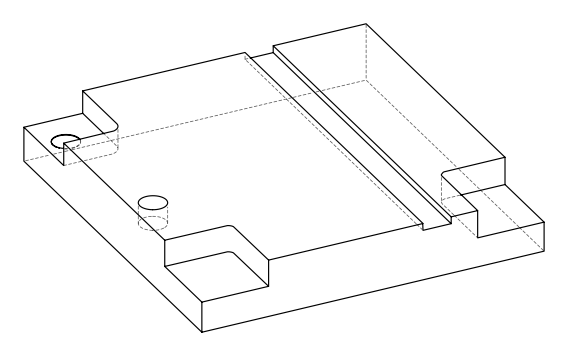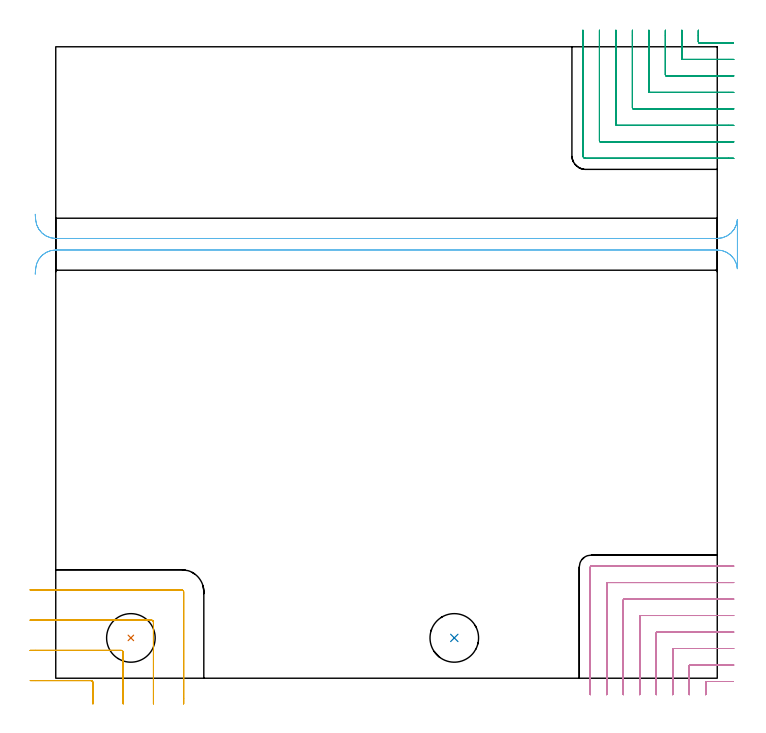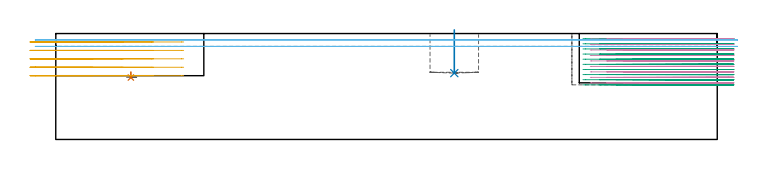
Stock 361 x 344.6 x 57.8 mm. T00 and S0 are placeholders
(PLAN: 6 operations, 2 tool changes, 37.8 min)
(1 INDEXABLE_INSERT_DRILL_BLIND_HOLE_FROM_SOLID | STEP1POCKET | NXT0302_024 | 0.02 min | 13055 mm3)
(2 INDEXABLE_INSERT_DRILL_BLIND_HOLE_FROM_SOLID_1 | STEP1POCKET_1 | NXT0302_024 | 0.1 min | 11734 mm3)
(3 MILL_CORNER_NOTCH_RECTANGULAR | CORNER_NOTCH_RECTANGULAR | NXT0201_011 | Follow Part, ap 3, ae 75% | 16.1 min | 148221 mm3)
(4 MILL_CORNER_NOTCH_RECTANGULAR_1 | CORNER_NOTCH_RECTANGULAR_1 | NXT0201_011 | Follow Part, ap 3, ae 75% | 13.94 min | 135876 mm3)
(5 MILL_CORNER_NOTCH_RECTANGULAR_2 | CORNER_NOTCH_RECTANGULAR_2 | UGT0201_105 | Follow Part, ap 5.5, ae 75% | 4.31 min | 96631 mm3)
(6 MILL_RECTANGULAR_SLOT | SLOT_RECTANGULAR | UGT0201_105 | Follow Part, ap 5.5, ae 75% | 3.31 min | 71520 mm3)
(TOOL NXT0302_024 | Index. Insert Drill 26.5mm [880-D2650L32-03] | D26.5 PA176 FL80 Z2)
(TOOL NXT0201_011 | ENDMILL 12mm [2P460-1200-NA 1630] | D12 FL38 Z6)
(TOOL UGT0201_105 | End Mill 22 mm | D22 FL25 Z2)
(OP 1 INDEXABLE_INSERT_DRILL_BLIND_HOLE_FROM_SOLID)
G17 G21 G94 G90
T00 M6
G54
G17 G0 G90 X41. Y22. S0 M3
G43 Z67.8 H1
G94 G81 G98 Z33.8 F250. R36.8
G80
M5
M2
(OP 2 INDEXABLE_INSERT_DRILL_BLIND_HOLE_FROM_SOLID_1)
G17 G21 G94 G90
T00 M6
G54
G17 G0 G90 X217.5 Y22. S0 M3
G43 Z67.8 H1
G94 G81 G98 Z36.2 F250. R59.8
G80
M5
M2
(OP 3 MILL_CORNER_NOTCH_RECTANGULAR)
G17 G21 G94 G90
T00 M6
G54
G17 G0 G90 X350.7 Y353.6 S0 M3
G43 Z67.8 H1
Z55.
G94 G1 Y350.6 F250.
Y347.295 F500.
G3 X351.295 Y346.7 R0.6
G1 X366.621
X369.621 F250.
G0 Z67.8
X341.7 Y353.6
Z55.
G1 Y350.6
Y338.295 F500.
G3 X342.295 Y337.7 R0.6
G1 X367.
X370. F250.
G0 Z67.8
X332.7 Y353.6
Z55.
G1 Y350.6
Y329.296 F500.
G3 X333.296 Y328.7 R0.6
G1 X367.
X370. F250.
G0 Z67.8
X323.7 Y353.6
Z55.
G1 Y350.6
Y320.296 F500.
G3 X324.296 Y319.7 R0.6
G1 X367.
X370. F250.
G0 Z67.8
X314.7 Y353.6
Z55.
G1 Y350.6
Y311.296 F500.
G3 X315.296 Y310.7 R0.6
G1 X367.
X370. F250.
G0 Z67.8
X305.7 Y353.6
Z55.
G1 Y350.6
Y302.296 F500.
G3 X306.296 Y301.7 R0.6
G1 X367.
X370. F250.
G0 Z67.8
X296.7 Y353.6
Z55.
G1 Y350.6
Y293.297 F500.
G3 X297.297 Y292.7 R0.6
G1 X367.
X370. F250.
G0 Z67.8
X287.7 Y353.6
Z55.
G1 Y350.6
Y285.2 F500.
G3 X289.2 Y283.7 R1.5
G1 X367.
X370. F250.
G0 Z67.8
X350.7 Y353.6
Z52.2
G1 Y350.6
Y347.295 F500.
G3 X351.295 Y346.7 R0.6
G1 X366.621
X369.621 F250.
G0 Z67.8
X341.7 Y353.6
Z52.2
G1 Y350.6
Y338.295 F500.
G3 X342.295 Y337.7 R0.6
G1 X367.
X370. F250.
G0 Z67.8
X332.7 Y353.6
Z52.2
G1 Y350.6
Y329.296 F500.
G3 X333.296 Y328.7 R0.6
G1 X367.
X370. F250.
G0 Z67.8
X323.7 Y353.6
Z52.2
G1 Y350.6
Y320.296 F500.
G3 X324.296 Y319.7 R0.6
G1 X367.
X370. F250.
G0 Z67.8
X314.7 Y353.6
Z52.2
G1 Y350.6
Y311.296 F500.
G3 X315.296 Y310.7 R0.6
G1 X367.
X370. F250.
G0 Z67.8
X305.7 Y353.6
Z52.2
G1 Y350.6
Y302.296 F500.
G3 X306.296 Y301.7 R0.6
G1 X367.
X370. F250.
G0 Z67.8
X296.7 Y353.6
Z52.2
G1 Y350.6
Y293.297 F500.
G3 X297.297 Y292.7 R0.6
G1 X367.
X370. F250.
G0 Z67.8
X287.7 Y353.6
Z52.2
G1 Y350.6
Y285.2 F500.
G3 X289.2 Y283.7 R1.5
G1 X367.
X370. F250.
G0 Z67.8
X350.7 Y353.6
Z49.4
G1 Y350.6
Y347.295 F500.
G3 X351.295 Y346.7 R0.6
G1 X366.621
X369.621 F250.
G0 Z67.8
X341.7 Y353.6
Z49.4
G1 Y350.6
Y338.295 F500.
G3 X342.295 Y337.7 R0.6
G1 X367.
X370. F250.
G0 Z67.8
X332.7 Y353.6
Z49.4
G1 Y350.6
Y329.296 F500.
G3 X333.296 Y328.7 R0.6
G1 X367.
X370. F250.
G0 Z67.8
X323.7 Y353.6
Z49.4
G1 Y350.6
Y320.296 F500.
G3 X324.296 Y319.7 R0.6
G1 X367.
X370. F250.
G0 Z67.8
X314.7 Y353.6
Z49.4
G1 Y350.6
Y311.296 F500.
G3 X315.296 Y310.7 R0.6
G1 X367.
X370. F250.
G0 Z67.8
X305.7 Y353.6
Z49.4
G1 Y350.6
Y302.296 F500.
G3 X306.296 Y301.7 R0.6
G1 X367.
X370. F250.
G0 Z67.8
X296.7 Y353.6
Z49.4
G1 Y350.6
Y293.297 F500.
G3 X297.297 Y292.7 R0.6
G1 X367.
X370. F250.
G0 Z67.8
X287.7 Y353.6
Z49.4
G1 Y350.6
Y285.2 F500.
G3 X289.2 Y283.7 R1.5
G1 X367.
X370. F250.
G0 Z67.8
X350.7 Y353.6
Z46.6
G1 Y350.6
Y347.295 F500.
G3 X351.295 Y346.7 R0.6
G1 X366.621
X369.621 F250.
G0 Z67.8
X341.7 Y353.6
Z46.6
G1 Y350.6
Y338.295 F500.
G3 X342.295 Y337.7 R0.6
G1 X367.
X370. F250.
G0 Z67.8
X332.7 Y353.6
Z46.6
G1 Y350.6
Y329.296 F500.
G3 X333.296 Y328.7 R0.6
G1 X367.
X370. F250.
G0 Z67.8
X323.7 Y353.6
Z46.6
G1 Y350.6
Y320.296 F500.
G3 X324.296 Y319.7 R0.6
G1 X367.
X370. F250.
G0 Z67.8
X314.7 Y353.6
Z46.6
G1 Y350.6
Y311.296 F500.
G3 X315.296 Y310.7 R0.6
G1 X367.
X370. F250.
G0 Z67.8
X305.7 Y353.6
Z46.6
G1 Y350.6
Y302.296 F500.
G3 X306.296 Y301.7 R0.6
G1 X367.
X370. F250.
G0 Z67.8
X296.7 Y353.6
Z46.6
G1 Y350.6
Y293.297 F500.
G3 X297.297 Y292.7 R0.6
G1 X367.
X370. F250.
G0 Z67.8
X287.7 Y353.6
Z46.6
G1 Y350.6
Y285.2 F500.
G3 X289.2 Y283.7 R1.5
G1 X367.
X370. F250.
G0 Z67.8
X350.7 Y353.6
Z43.8
G1 Y350.6
Y347.295 F500.
G3 X351.295 Y346.7 R0.6
G1 X366.621
X369.621 F250.
G0 Z67.8
X341.7 Y353.6
Z43.8
G1 Y350.6
Y338.295 F500.
G3 X342.295 Y337.7 R0.6
G1 X367.
X370. F250.
G0 Z67.8
X332.7 Y353.6
Z43.8
G1 Y350.6
Y329.296 F500.
G3 X333.296 Y328.7 R0.6
G1 X367.
X370. F250.
G0 Z67.8
X323.7 Y353.6
Z43.8
G1 Y350.6
Y320.296 F500.
G3 X324.296 Y319.7 R0.6
G1 X367.
X370. F250.
G0 Z67.8
X314.7 Y353.6
Z43.8
G1 Y350.6
Y311.296 F500.
G3 X315.296 Y310.7 R0.6
G1 X367.
X370. F250.
G0 Z67.8
X305.7 Y353.6
Z43.8
G1 Y350.6
Y302.296 F500.
G3 X306.296 Y301.7 R0.6
G1 X367.
X370. F250.
G0 Z67.8
X296.7 Y353.6
Z43.8
G1 Y350.6
Y293.297 F500.
G3 X297.297 Y292.7 R0.6
G1 X367.
X370. F250.
G0 Z67.8
X287.7 Y353.6
Z43.8
G1 Y350.6
Y285.2 F500.
G3 X289.2 Y283.7 R1.5
G1 X367.
X370. F250.
G0 Z67.8
X350.7 Y353.6
Z41.
G1 Y350.6
Y347.295 F500.
G3 X351.295 Y346.7 R0.6
G1 X366.621
X369.621 F250.
G0 Z67.8
X341.7 Y353.6
Z41.
G1 Y350.6
Y338.295 F500.
G3 X342.295 Y337.7 R0.6
G1 X367.
X370. F250.
G0 Z67.8
X332.7 Y353.6
Z41.
G1 Y350.6
Y329.296 F500.
G3 X333.296 Y328.7 R0.6
G1 X367.
X370. F250.
G0 Z67.8
X323.7 Y353.6
Z41.
G1 Y350.6
Y320.296 F500.
G3 X324.296 Y319.7 R0.6
G1 X367.
X370. F250.
G0 Z67.8
X314.7 Y353.6
Z41.
G1 Y350.6
Y311.296 F500.
G3 X315.296 Y310.7 R0.6
G1 X367.
X370. F250.
G0 Z67.8
X305.7 Y353.6
Z41.
G1 Y350.6
Y302.296 F500.
G3 X306.296 Y301.7 R0.6
G1 X367.
X370. F250.
G0 Z67.8
X296.7 Y353.6
Z41.
G1 Y350.6
Y293.297 F500.
G3 X297.297 Y292.7 R0.6
G1 X367.
X370. F250.
G0 Z67.8
X287.7 Y353.6
Z41.
G1 Y350.6
Y285.2 F500.
G3 X289.2 Y283.7 R1.5
G1 X367.
X370. F250.
G0 Z67.8
X350.7 Y353.6
Z38.2
G1 Y350.6
Y347.295 F500.
G3 X351.295 Y346.7 R0.6
G1 X366.621
X369.621 F250.
G0 Z67.8
X341.7 Y353.6
Z38.2
G1 Y350.6
Y338.295 F500.
G3 X342.295 Y337.7 R0.6
G1 X367.
X370. F250.
G0 Z67.8
X332.7 Y353.6
Z38.2
G1 Y350.6
Y329.296 F500.
G3 X333.296 Y328.7 R0.6
G1 X367.
X370. F250.
G0 Z67.8
X323.7 Y353.6
Z38.2
G1 Y350.6
Y320.296 F500.
G3 X324.296 Y319.7 R0.6
G1 X367.
X370. F250.
G0 Z67.8
X314.7 Y353.6
Z38.2
G1 Y350.6
Y311.296 F500.
G3 X315.296 Y310.7 R0.6
G1 X367.
X370. F250.
G0 Z67.8
X305.7 Y353.6
Z38.2
G1 Y350.6
Y302.296 F500.
G3 X306.296 Y301.7 R0.6
G1 X367.
X370. F250.
G0 Z67.8
X296.7 Y353.6
Z38.2
G1 Y350.6
Y293.297 F500.
G3 X297.297 Y292.7 R0.6
G1 X367.
X370. F250.
G0 Z67.8
X287.7 Y353.6
Z38.2
G1 Y350.6
Y285.2 F500.
G3 X289.2 Y283.7 R1.5
G1 X367.
X370. F250.
G0 Z67.8
X350.7 Y353.6
Z35.4
G1 Y350.6
Y347.295 F500.
G3 X351.295 Y346.7 R0.6
G1 X366.621
X369.621 F250.
G0 Z67.8
X341.7 Y353.6
Z35.4
G1 Y350.6
Y338.295 F500.
G3 X342.295 Y337.7 R0.6
G1 X367.
X370. F250.
G0 Z67.8
X332.7 Y353.6
Z35.4
G1 Y350.6
Y329.296 F500.
G3 X333.296 Y328.7 R0.6
G1 X367.
X370. F250.
G0 Z67.8
X323.7 Y353.6
Z35.4
G1 Y350.6
Y320.296 F500.
G3 X324.296 Y319.7 R0.6
G1 X367.
X370. F250.
G0 Z67.8
X314.7 Y353.6
Z35.4
G1 Y350.6
Y311.296 F500.
G3 X315.296 Y310.7 R0.6
G1 X367.
X370. F250.
G0 Z67.8
X305.7 Y353.6
Z35.4
G1 Y350.6
Y302.296 F500.
G3 X306.296 Y301.7 R0.6
G1 X367.
X370. F250.
G0 Z67.8
X296.7 Y353.6
Z35.4
G1 Y350.6
Y293.297 F500.
G3 X297.297 Y292.7 R0.6
G1 X367.
X370. F250.
G0 Z67.8
X287.7 Y353.6
Z35.4
G1 Y350.6
Y285.2 F500.
G3 X289.2 Y283.7 R1.5
G1 X367.
X370. F250.
G0 Z67.8
X350.7 Y353.6
Z32.6
G1 Y350.6
Y347.295 F500.
G3 X351.295 Y346.7 R0.6
G1 X366.621
X369.621 F250.
G0 Z67.8
X341.7 Y353.6
Z32.6
G1 Y350.6
Y338.295 F500.
G3 X342.295 Y337.7 R0.6
G1 X367.
X370. F250.
G0 Z67.8
X332.7 Y353.6
Z32.6
G1 Y350.6
Y329.296 F500.
G3 X333.296 Y328.7 R0.6
G1 X367.
X370. F250.
G0 Z67.8
X323.7 Y353.6
Z32.6
G1 Y350.6
Y320.296 F500.
G3 X324.296 Y319.7 R0.6
G1 X367.
X370. F250.
G0 Z67.8
X314.7 Y353.6
Z32.6
G1 Y350.6
Y311.296 F500.
G3 X315.296 Y310.7 R0.6
G1 X367.
X370. F250.
G0 Z67.8
X305.7 Y353.6
Z32.6
G1 Y350.6
Y302.296 F500.
G3 X306.296 Y301.7 R0.6
G1 X367.
X370. F250.
G0 Z67.8
X296.7 Y353.6
Z32.6
G1 Y350.6
Y293.297 F500.
G3 X297.297 Y292.7 R0.6
G1 X367.
X370. F250.
G0 Z67.8
X287.7 Y353.6
Z32.6
G1 Y350.6
Y285.2 F500.
G3 X289.2 Y283.7 R1.5
G1 X367.
X370. F250.
G0 Z67.8
X350.7 Y353.6
Z29.8
G1 Y350.6
Y347.295 F500.
G3 X351.295 Y346.7 R0.6
G1 X366.621
X369.621 F250.
G0 Z67.8
X341.7 Y353.6
Z29.8
G1 Y350.6
Y338.295 F500.
G3 X342.295 Y337.7 R0.6
G1 X367.
X370. F250.
G0 Z67.8
X332.7 Y353.6
Z29.8
G1 Y350.6
Y329.296 F500.
G3 X333.296 Y328.7 R0.6
G1 X367.
X370. F250.
G0 Z67.8
X323.7 Y353.6
Z29.8
G1 Y350.6
Y320.296 F500.
G3 X324.296 Y319.7 R0.6
G1 X367.
X370. F250.
G0 Z67.8
X314.7 Y353.6
Z29.8
G1 Y350.6
Y311.296 F500.
G3 X315.296 Y310.7 R0.6
G1 X367.
X370. F250.
G0 Z67.8
X305.7 Y353.6
Z29.8
G1 Y350.6
Y302.296 F500.
G3 X306.296 Y301.7 R0.6
G1 X367.
X370. F250.
G0 Z67.8
X296.7 Y353.6
Z29.8
G1 Y350.6
Y293.297 F500.
G3 X297.297 Y292.7 R0.6
G1 X367.
X370. F250.
G0 Z67.8
X287.7 Y353.6
Z29.8
G1 Y350.6
Y285.2 F500.
G3 X289.2 Y283.7 R1.5
G1 X367.
X370. F250.
G0 Z67.8
M5
M2
(OP 4 MILL_CORNER_NOTCH_RECTANGULAR_1)
G17 G21 G94 G90
T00 M6
G54
G17 G0 G90 X369.724 Y-1.8 S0 M3
G43 Z67.8 H1
Z54.811
G94 G1 X366.724 F250.
X355.295 F500.
G3 X354.7 Y-2.395 R0.6
G1 Y-6.
Y-9. F250.
G0 Z67.8
X370. Y7.2
Z54.811
G1 X367.
X346.295 F500.
G3 X345.7 Y6.605 R0.6
G1 Y-6.
Y-9. F250.
G0 Z67.8
X370. Y16.2
Z54.811
G1 X367.
X337.296 F500.
G3 X336.7 Y15.604 R0.6
G1 Y-6.
Y-9. F250.
G0 Z67.8
X370. Y25.2
Z54.811
G1 X367.
X328.296 F500.
G3 X327.7 Y24.604 R0.6
G1 Y-6.
Y-9. F250.
G0 Z67.8
X370. Y34.2
Z54.811
G1 X367.
X319.296 F500.
G3 X318.7 Y33.604 R0.6
G1 Y-6.
Y-9. F250.
G0 Z67.8
X370. Y43.2
Z54.811
G1 X367.
X310.296 F500.
G3 X309.7 Y42.604 R0.6
G1 Y-6.
Y-9. F250.
G0 Z67.8
X370. Y52.2
Z54.811
G1 X367.
X301.296 F500.
G3 X300.7 Y51.604 R0.6
G1 Y-6.
Y-9. F250.
G0 Z67.8
X370. Y61.2
Z54.811
G1 X367.
X292.297 F500.
G3 X291.7 Y60.603 R0.6
G1 Y-6.
Y-9. F250.
G0 Z67.8
X369.724 Y-1.8
Z51.822
G1 X366.724
X355.295 F500.
G3 X354.7 Y-2.395 R0.6
G1 Y-6.
Y-9. F250.
G0 Z67.8
X370. Y7.2
Z51.822
G1 X367.
X346.295 F500.
G3 X345.7 Y6.605 R0.6
G1 Y-6.
Y-9. F250.
G0 Z67.8
X370. Y16.2
Z51.822
G1 X367.
X337.296 F500.
G3 X336.7 Y15.604 R0.6
G1 Y-6.
Y-9. F250.
G0 Z67.8
X370. Y25.2
Z51.822
G1 X367.
X328.296 F500.
G3 X327.7 Y24.604 R0.6
G1 Y-6.
Y-9. F250.
G0 Z67.8
X370. Y34.2
Z51.822
G1 X367.
X319.296 F500.
G3 X318.7 Y33.604 R0.6
G1 Y-6.
Y-9. F250.
G0 Z67.8
X370. Y43.2
Z51.822
G1 X367.
X310.296 F500.
G3 X309.7 Y42.604 R0.6
G1 Y-6.
Y-9. F250.
G0 Z67.8
X370. Y52.2
Z51.822
G1 X367.
X301.296 F500.
G3 X300.7 Y51.604 R0.6
G1 Y-6.
Y-9. F250.
G0 Z67.8
X370. Y61.2
Z51.822
G1 X367.
X292.297 F500.
G3 X291.7 Y60.603 R0.6
G1 Y-6.
Y-9. F250.
G0 Z67.8
X369.724 Y-1.8
Z48.833
G1 X366.724
X355.295 F500.
G3 X354.7 Y-2.395 R0.6
G1 Y-6.
Y-9. F250.
G0 Z67.8
X370. Y7.2
Z48.833
G1 X367.
X346.295 F500.
G3 X345.7 Y6.605 R0.6
G1 Y-6.
Y-9. F250.
G0 Z67.8
X370. Y16.2
Z48.833
G1 X367.
X337.296 F500.
G3 X336.7 Y15.604 R0.6
G1 Y-6.
Y-9. F250.
G0 Z67.8
X370. Y25.2
Z48.833
G1 X367.
X328.296 F500.
G3 X327.7 Y24.604 R0.6
G1 Y-6.
Y-9. F250.
G0 Z67.8
X370. Y34.2
Z48.833
G1 X367.
X319.296 F500.
G3 X318.7 Y33.604 R0.6
G1 Y-6.
Y-9. F250.
G0 Z67.8
X370. Y43.2
Z48.833
G1 X367.
X310.296 F500.
G3 X309.7 Y42.604 R0.6
G1 Y-6.
Y-9. F250.
G0 Z67.8
X370. Y52.2
Z48.833
G1 X367.
X301.296 F500.
G3 X300.7 Y51.604 R0.6
G1 Y-6.
Y-9. F250.
G0 Z67.8
X370. Y61.2
Z48.833
G1 X367.
X292.297 F500.
G3 X291.7 Y60.603 R0.6
G1 Y-6.
Y-9. F250.
G0 Z67.8
X369.724 Y-1.8
Z45.844
G1 X366.724
X355.295 F500.
G3 X354.7 Y-2.395 R0.6
G1 Y-6.
Y-9. F250.
G0 Z67.8
X370. Y7.2
Z45.844
G1 X367.
X346.295 F500.
G3 X345.7 Y6.605 R0.6
G1 Y-6.
Y-9. F250.
G0 Z67.8
X370. Y16.2
Z45.844
G1 X367.
X337.296 F500.
G3 X336.7 Y15.604 R0.6
G1 Y-6.
Y-9. F250.
G0 Z67.8
X370. Y25.2
Z45.844
G1 X367.
X328.296 F500.
G3 X327.7 Y24.604 R0.6
G1 Y-6.
Y-9. F250.
G0 Z67.8
X370. Y34.2
Z45.844
G1 X367.
X319.296 F500.
G3 X318.7 Y33.604 R0.6
G1 Y-6.
Y-9. F250.
G0 Z67.8
X370. Y43.2
Z45.844
G1 X367.
X310.296 F500.
G3 X309.7 Y42.604 R0.6
G1 Y-6.
Y-9. F250.
G0 Z67.8
X370. Y52.2
Z45.844
G1 X367.
X301.296 F500.
G3 X300.7 Y51.604 R0.6
G1 Y-6.
Y-9. F250.
G0 Z67.8
X370. Y61.2
Z45.844
G1 X367.
X292.297 F500.
G3 X291.7 Y60.603 R0.6
G1 Y-6.
Y-9. F250.
G0 Z67.8
X369.724 Y-1.8
Z42.856
G1 X366.724
X355.295 F500.
G3 X354.7 Y-2.395 R0.6
G1 Y-6.
Y-9. F250.
G0 Z67.8
X370. Y7.2
Z42.856
G1 X367.
X346.295 F500.
G3 X345.7 Y6.605 R0.6
G1 Y-6.
Y-9. F250.
G0 Z67.8
X370. Y16.2
Z42.856
G1 X367.
X337.296 F500.
G3 X336.7 Y15.604 R0.6
G1 Y-6.
Y-9. F250.
G0 Z67.8
X370. Y25.2
Z42.856
G1 X367.
X328.296 F500.
G3 X327.7 Y24.604 R0.6
G1 Y-6.
Y-9. F250.
G0 Z67.8
X370. Y34.2
Z42.856
G1 X367.
X319.296 F500.
G3 X318.7 Y33.604 R0.6
G1 Y-6.
Y-9. F250.
G0 Z67.8
X370. Y43.2
Z42.856
G1 X367.
X310.296 F500.
G3 X309.7 Y42.604 R0.6
G1 Y-6.
Y-9. F250.
G0 Z67.8
X370. Y52.2
Z42.856
G1 X367.
X301.296 F500.
G3 X300.7 Y51.604 R0.6
G1 Y-6.
Y-9. F250.
G0 Z67.8
X370. Y61.2
Z42.856
G1 X367.
X292.297 F500.
G3 X291.7 Y60.603 R0.6
G1 Y-6.
Y-9. F250.
G0 Z67.8
X369.724 Y-1.8
Z39.867
G1 X366.724
X355.295 F500.
G3 X354.7 Y-2.395 R0.6
G1 Y-6.
Y-9. F250.
G0 Z67.8
X370. Y7.2
Z39.867
G1 X367.
X346.295 F500.
G3 X345.7 Y6.605 R0.6
G1 Y-6.
Y-9. F250.
G0 Z67.8
X370. Y16.2
Z39.867
G1 X367.
X337.296 F500.
G3 X336.7 Y15.604 R0.6
G1 Y-6.
Y-9. F250.
G0 Z67.8
X370. Y25.2
Z39.867
G1 X367.
X328.296 F500.
G3 X327.7 Y24.604 R0.6
G1 Y-6.
Y-9. F250.
G0 Z67.8
X370. Y34.2
Z39.867
G1 X367.
X319.296 F500.
G3 X318.7 Y33.604 R0.6
G1 Y-6.
Y-9. F250.
G0 Z67.8
X370. Y43.2
Z39.867
G1 X367.
X310.296 F500.
G3 X309.7 Y42.604 R0.6
G1 Y-6.
Y-9. F250.
G0 Z67.8
X370. Y52.2
Z39.867
G1 X367.
X301.296 F500.
G3 X300.7 Y51.604 R0.6
G1 Y-6.
Y-9. F250.
G0 Z67.8
X370. Y61.2
Z39.867
G1 X367.
X292.297 F500.
G3 X291.7 Y60.603 R0.6
G1 Y-6.
Y-9. F250.
G0 Z67.8
X369.724 Y-1.8
Z36.878
G1 X366.724
X355.295 F500.
G3 X354.7 Y-2.395 R0.6
G1 Y-6.
Y-9. F250.
G0 Z67.8
X370. Y7.2
Z36.878
G1 X367.
X346.295 F500.
G3 X345.7 Y6.605 R0.6
G1 Y-6.
Y-9. F250.
G0 Z67.8
X370. Y16.2
Z36.878
G1 X367.
X337.296 F500.
G3 X336.7 Y15.604 R0.6
G1 Y-6.
Y-9. F250.
G0 Z67.8
X370. Y25.2
Z36.878
G1 X367.
X328.296 F500.
G3 X327.7 Y24.604 R0.6
G1 Y-6.
Y-9. F250.
G0 Z67.8
X370. Y34.2
Z36.878
G1 X367.
X319.296 F500.
G3 X318.7 Y33.604 R0.6
G1 Y-6.
Y-9. F250.
G0 Z67.8
X370. Y43.2
Z36.878
G1 X367.
X310.296 F500.
G3 X309.7 Y42.604 R0.6
G1 Y-6.
Y-9. F250.
G0 Z67.8
X370. Y52.2
Z36.878
G1 X367.
X301.296 F500.
G3 X300.7 Y51.604 R0.6
G1 Y-6.
Y-9. F250.
G0 Z67.8
X370. Y61.2
Z36.878
G1 X367.
X292.297 F500.
G3 X291.7 Y60.603 R0.6
G1 Y-6.
Y-9. F250.
G0 Z67.8
X369.724 Y-1.8
Z33.889
G1 X366.724
X355.295 F500.
G3 X354.7 Y-2.395 R0.6
G1 Y-6.
Y-9. F250.
G0 Z67.8
X370. Y7.2
Z33.889
G1 X367.
X346.295 F500.
G3 X345.7 Y6.605 R0.6
G1 Y-6.
Y-9. F250.
G0 Z67.8
X370. Y16.2
Z33.889
G1 X367.
X337.296 F500.
G3 X336.7 Y15.604 R0.6
G1 Y-6.
Y-9. F250.
G0 Z67.8
X370. Y25.2
Z33.889
G1 X367.
X328.296 F500.
G3 X327.7 Y24.604 R0.6
G1 Y-6.
Y-9. F250.
G0 Z67.8
X370. Y34.2
Z33.889
G1 X367.
X319.296 F500.
G3 X318.7 Y33.604 R0.6
G1 Y-6.
Y-9. F250.
G0 Z67.8
X370. Y43.2
Z33.889
G1 X367.
X310.296 F500.
G3 X309.7 Y42.604 R0.6
G1 Y-6.
Y-9. F250.
G0 Z67.8
X370. Y52.2
Z33.889
G1 X367.
X301.296 F500.
G3 X300.7 Y51.604 R0.6
G1 Y-6.
Y-9. F250.
G0 Z67.8
X370. Y61.2
Z33.889
G1 X367.
X292.297 F500.
G3 X291.7 Y60.603 R0.6
G1 Y-6.
Y-9. F250.
G0 Z67.8
X369.724 Y-1.8
Z30.9
G1 X366.724
X355.295 F500.
G3 X354.7 Y-2.395 R0.6
G1 Y-6.
Y-9. F250.
G0 Z67.8
X370. Y7.2
Z30.9
G1 X367.
X346.295 F500.
G3 X345.7 Y6.605 R0.6
G1 Y-6.
Y-9. F250.
G0 Z67.8
X370. Y16.2
Z30.9
G1 X367.
X337.296 F500.
G3 X336.7 Y15.604 R0.6
G1 Y-6.
Y-9. F250.
G0 Z67.8
X370. Y25.2
Z30.9
G1 X367.
X328.296 F500.
G3 X327.7 Y24.604 R0.6
G1 Y-6.
Y-9. F250.
G0 Z67.8
X370. Y34.2
Z30.9
G1 X367.
X319.296 F500.
G3 X318.7 Y33.604 R0.6
G1 Y-6.
Y-9. F250.
G0 Z67.8
X370. Y43.2
Z30.9
G1 X367.
X310.296 F500.
G3 X309.7 Y42.604 R0.6
G1 Y-6.
Y-9. F250.
G0 Z67.8
X370. Y52.2
Z30.9
G1 X367.
X301.296 F500.
G3 X300.7 Y51.604 R0.6
G1 Y-6.
Y-9. F250.
G0 Z67.8
X370. Y61.2
Z30.9
G1 X367.
X292.297 F500.
G3 X291.7 Y60.603 R0.6
G1 Y-6.
Y-9. F250.
G0 Z67.8
M5
M2
(OP 5 MILL_CORNER_NOTCH_RECTANGULAR_2)
G17 G21 G94 G90
T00 M6
G54
G17 G0 G90 X20.3 Y-14. S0 M3
G43 Z67.8 H0
Z53.2
G94 G1 Y-11. F250.
Y-2.394 F500.
G3 X19.206 Y-1.3 R1.1
G1 X-10.923
X-13.923 F250.
G0 Z67.8
X36.8 Y-14.
Z53.2
G1 Y-11.
Y14.105 F500.
G3 X35.705 Y15.2 R1.1
G1 X-11.
X-14. F250.
G0 Z67.8
X53.3 Y-14.
Z53.2
G1 Y-11.
Y30.605 F500.
G3 X52.205 Y31.7 R1.1
G1 X-11.
X-14. F250.
G0 Z67.8
X69.8 Y-14.
Z53.2
G1 Y-11.
Y47.105 F500.
G3 X68.705 Y48.2 R1.1
G1 X-11.
X-14. F250.
G0 Z67.8
X20.3 Y-14.
Z48.6
G1 Y-11.
Y-2.394 F500.
G3 X19.206 Y-1.3 R1.1
G1 X-10.923
X-13.923 F250.
G0 Z67.8
X36.8 Y-14.
Z48.6
G1 Y-11.
Y14.105 F500.
G3 X35.705 Y15.2 R1.1
G1 X-11.
X-14. F250.
G0 Z67.8
X53.3 Y-14.
Z48.6
G1 Y-11.
Y30.605 F500.
G3 X52.205 Y31.7 R1.1
G1 X-11.
X-14. F250.
G0 Z67.8
X69.8 Y-14.
Z48.6
G1 Y-11.
Y47.105 F500.
G3 X68.705 Y48.2 R1.1
G1 X-11.
X-14. F250.
G0 Z67.8
X20.3 Y-14.
Z44.
G1 Y-11.
Y-2.394 F500.
G3 X19.206 Y-1.3 R1.1
G1 X-10.923
X-13.923 F250.
G0 Z67.8
X36.8 Y-14.
Z44.
G1 Y-11.
Y14.105 F500.
G3 X35.705 Y15.2 R1.1
G1 X-11.
X-14. F250.
G0 Z67.8
X53.3 Y-14.
Z44.
G1 Y-11.
Y30.605 F500.
G3 X52.205 Y31.7 R1.1
G1 X-11.
X-14. F250.
G0 Z67.8
X69.8 Y-14.
Z44.
G1 Y-11.
Y47.105 F500.
G3 X68.705 Y48.2 R1.1
G1 X-11.
X-14. F250.
G0 Z67.8
X20.3 Y-14.
Z39.4
G1 Y-11.
Y-2.394 F500.
G3 X19.206 Y-1.3 R1.1
G1 X-10.923
X-13.923 F250.
G0 Z67.8
X36.8 Y-14.
Z39.4
G1 Y-11.
Y14.105 F500.
G3 X35.705 Y15.2 R1.1
G1 X-11.
X-14. F250.
G0 Z67.8
X53.3 Y-14.
Z39.4
G1 Y-11.
Y30.605 F500.
G3 X52.205 Y31.7 R1.1
G1 X-11.
X-14. F250.
G0 Z67.8
X69.8 Y-14.
Z39.4
G1 Y-11.
Y47.105 F500.
G3 X68.705 Y48.2 R1.1
G1 X-11.
X-14. F250.
G0 Z67.8
X20.3 Y-14.
Z34.8
G1 Y-11.
Y-2.394 F500.
G3 X19.206 Y-1.3 R1.1
G1 X-10.923
X-13.923 F250.
G0 Z67.8
X36.8 Y-14.
Z34.8
G1 Y-11.
Y14.105 F500.
G3 X35.705 Y15.2 R1.1
G1 X-11.
X-14. F250.
G0 Z67.8
X53.3 Y-14.
Z34.8
G1 Y-11.
Y30.605 F500.
G3 X52.205 Y31.7 R1.1
G1 X-11.
X-14. F250.
G0 Z67.8
X69.8 Y-14.
Z34.8
G1 Y-11.
Y47.105 F500.
G3 X68.705 Y48.2 R1.1
G1 X-11.
X-14. F250.
G0 Z67.8
M5
M2
(OP 6 MILL_RECTANGULAR_SLOT)
G17 G21 G94 G90
T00 M6
G54
G17 G0 G90 X-11.191 Y220.52 S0 M3
G43 Z67.8 H0
Z54.3
G94 G1 X-10.97 Y223.512 F250.
G2 X0. Y233.7 R11. F500.
G1 X361.
G2 X371.97 Y223.512 R11.
G1 X372.
Y250.188
X371.97
G2 X361. Y240. R11.
G1 X0.
G2 X-10.97 Y250.188 R11.
G1 X-11.191 Y253.18 F250.
G0 Y220.52 Z50.8
G1 X-10.97 Y223.512
G2 X0. Y233.7 R11. F500.
G1 X361.
G2 X371.97 Y223.512 R11.
G1 X372.
Y250.188
X371.97
G2 X361. Y240. R11.
G1 X0.
G2 X-10.97 Y250.188 R11.
G1 X-11.191 Y253.18 F250.
G0 Z67.8
M5
M2
